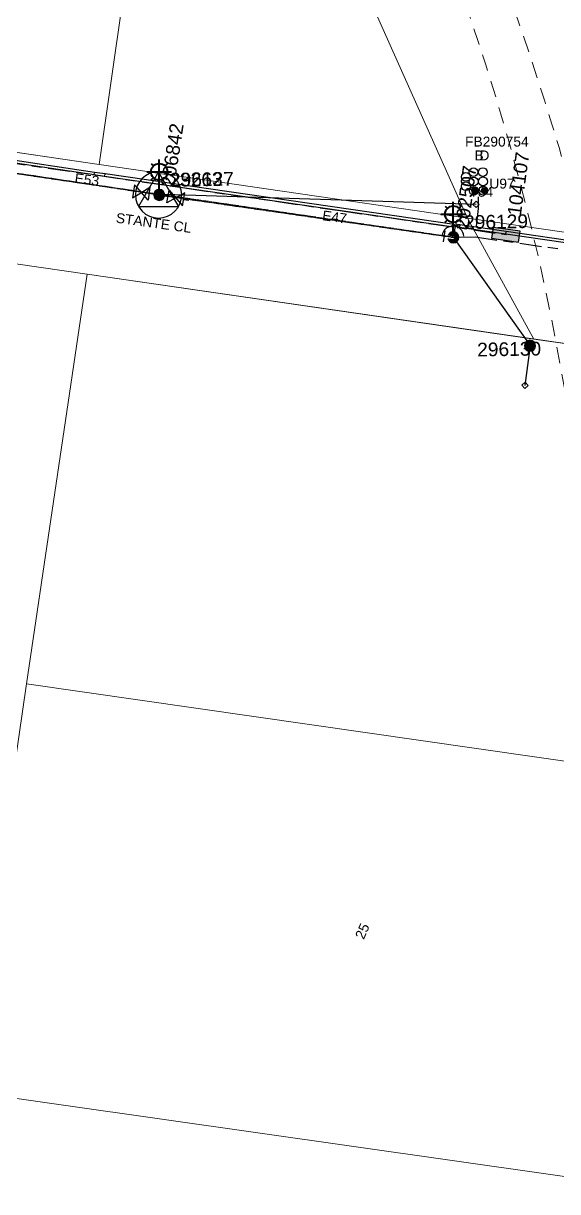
# Model space of a CAD drawing. Header units: metres. Extents: x 300929 to 302396, y 6244220 to 6246836.
# Drawn here: x 301292.7 to 301390.1, y 6244693.1 to 6244906.1 of the extents above; entities that cross this region are included whole.
import ezdxf
from ezdxf.enums import TextEntityAlignment as Align

# ---------------------------------------------------------------- set-up
doc = ezdxf.new("R2010")
doc.units = ezdxf.units.M
for name, pattern in [('Cable Exist OH', [1, 1, 0]), ('Cable Exist UG', [8.2, 4, -1.2, 1.8, -1.2]), ('Dash', [5, 3, -2])]:
    doc.linetypes.add(name, pattern=pattern)
doc.layers.get('0').update_dxf_attribs({"color": 6})
for name, color, linetype, lineweight in [('Cadastre Developer_SP_EXT', 7, 'Continuous', 5), ('Cadastre Land Parcels_SP_EXT', 7, 'Continuous', 5), ('Cadastre Roads_SP_EXT', 7, 'Continuous', 5)]:
    doc.layers.add(name, color=color, linetype=linetype, lineweight=lineweight)
for name, color, linetype in [('Duct_SP_EXT', 7, 'Continuous'), ('Equip_LV_EXT', 7, 'Continuous'), ('Equip_SP_SL_EXT', 7, 'Continuous'), ('Mains_HV_EXT', 7, 'Continuous'), ('Mains_HV_MOD', 3, 'Continuous'), ('Mains_LV_EXT', 7, 'Continuous'), ('Mains_SL_EXT', 7, 'Continuous'), ('Services_SP_EXT', 7, 'Continuous'), ('Sub_SP_TR_HV_LV_EXT', 7, 'Continuous'), ('SupportsOH_SP_TR_HV_LV_SL_EXT', 7, 'Continuous'), ('SupportsUG_SP_LV_EXT', 7, 'Continuous'), ('Trench_SP_EXT', 7, 'Continuous')]:
    doc.layers.add(name, color=color, linetype=linetype)
doc.styles.add('iecARIAL', font='arial.ttf', dxfattribs={"height": 2})
doc.styles.add('POLE_LABEL', font='arial.ttf')
doc.styles.get("Standard").update_dxf_attribs({"font": 'arial.ttf'})

# ---------------------------------------------------------------- blocks, each defined once
blk = doc.blocks.new('SUB_POLE_EXT')
blk.add_wipeout([(0, 4.22), (0.42, 4.2), (0.83, 4.14), (1.21, 4.05), (1.62, 3.9), (1.99, 3.72), (2.35, 3.51), (2.68, 3.26), (2.99, 2.99), (3.28, 2.66), (3.52, 2.34), (3.76, 1.92), (3.9, 1.62), (4.04, 1.23), (4.18, 0.63), (4.22, 0), (4.18, -0.61), (4.06, -1.15), (3.9, -1.62), (3.58, -2.24), (3.22, -2.73), (2.97, -3.01), (2.68, -3.26), (2.36, -3.5), (2, -3.72), (1.64, -3.89), (1.25, -4.03), (0.82, -4.14), (0.42, -4.2), (0, -4.22), (-0.41, -4.2), (-0.8, -4.15), (-1.21, -4.05), (-1.62, -3.9), (-1.99, -3.73), (-2.35, -3.51), (-2.68, -3.26), (-2.96, -3.02), (-3.23, -2.72), (-3.51, -2.35), (-3.71, -2.01), (-3.91, -1.6), (-4.05, -1.21), (-4.16, -0.76), (-4.22, -0.14), (-4.21, 0.39), (-4.14, 0.83), (-4.03, 1.27), (-3.9, 1.63), (-3.71, 2.02), (-3.5, 2.37), (-3.28, 2.67), (-2.99, 2.99), (-2.68, 3.27), (-2.33, 3.52), (-1.98, 3.73), (-1.63, 3.9), (-1.2, 4.05), (-0.78, 4.15), (-0.4, 4.21)])
blk.add_line((2.16, 0.48), (2.16, 0.48, 0))
blk.add_lwpolyline([(-4.22, 0, 1), (4.22, 0, 1)], format="xyb", close=True)
blk.add_lwpolyline([(2.14, 0.52), (0, 4.22), (-3.66, -2.11), (3.66, -2.11)], close=True)
for tag, height, flags, p in [('ASSET_NUM', 2.5, 8, (2, 2)), ('STREET_CODE', 0.2, 9, (1.5, 0)), ('CONSTRUCTED_VOLTAGE', 0.2, 9, (1.5, -0.2)), ('OPERATING_VOLTAGE', 0.2, 9, (1.5, -0.6)), ('OPERATED_BY', 0.2, 9, (1.5, -0.8)), ('ORIENTATION', 0.2, 9, (1.5, -1.2)), ('OWNED_BY', 0.2, 9, (1.5, -1.4)), ('SECONDARY_VOLTAGE', 0.2, 9, (1.5, -1.6)), ('STATE', 0.2, 9, (1.5, -1.8)), ('SUBSTATION_TYPE', 0.2, 9, (1.5, -2)), ('NO_PHASES', 0.2, 9, (1.5, -0.4)), ('MAINTAINED_BY', 0.2, 9, (1.5, -1)), ('USAGE', 0.2, 9, (1.5, -2.2)), ('STREETNAME', 0.2, 9, (1.5, -2.8)), ('SUBURB', 0.2, 9, (1.5, -3)), ('Z', 0.2, 1, (1.5, -3.4)), ('LEGEND', 0.2, 9, (1.5, -2.4)), ('LOCATION', 0.2, 9, (1.5, -2.6)), ('NOTES', 0.2, 9, (1.5, -3.2))]:
    blk.add_attdef(tag, text='', height=height, dxfattribs=dict(flags=flags)).set_placement(p, align=Align.MIDDLE_LEFT)
blk = doc.blocks.new('PILLAR_EXT')
blk.add_hatch(color=256).paths.add_polyline_path([(-2.475, 0.99), (-2.475, -0.99), (2.475, -0.99), (2.475, 0.99)])
blk.add_lwpolyline([(-2.475, -0.99), (2.475, -0.99), (2.475, 0.99), (-2.475, 0.99)], close=True)
at = {"style": 'iecARIAL', "flags": 8}
blk.add_attdef('ASSET_NUM', (1.5, 3.5), '', height=2.5, dxfattribs=at)
for tag, p, flags in [('OWNED_BY', (0, -0.2), 9), ('STATE', (0, -0.4), 9), ('SUPPORT_TYPE', (0, -0.6), 9), ('STREETNAME', (0, -1.8), 9), ('SUBURB', (0, -2), 1), ('USAGE', (0, -0.8), 9), ('LEGEND', (0, -1), 9), ('LOCATION', (0, -1.2), 9), ('NOTES', (0, -1.4), 9), ('PARENT', (0, -1.6), 9)]:
    blk.add_attdef(tag, p, '', height=0.2, dxfattribs=dict(flags=flags))
blk = doc.blocks.new('DUCT_EXT')
blk.add_circle((0, 0.8), 0.8)
at = {"flags": 1}
blk.add_attdef('Z', (0, 0), '', height=0.2, dxfattribs=at)
at = {"flags": 9}
for tag, p in [('DUCT_CODE', (0, 0)), ('XSECT_TYPE', (0, -0.2)), ('STATE', (0, -0.6)), ('FB_REFERENCE', (0, -0.4)), ('NOTES', (0, -0.8))]:
    blk.add_attdef(tag, text='', height=0.2, dxfattribs=at).set_placement(p, align=Align.MIDDLE_LEFT)
blk = doc.blocks.new('LV_OH_LINKS_DISTFUSE_EXT')
for p, q in [((0, 0), (0.96, 0)), ((3.84, 0), (4.8, 0))]:
    blk.add_line(p, q)
blk.add_lwpolyline([(3.84, -1.2), (3.84, 1.2), (0.96, -1.2), (0.96, 1.2)], close=True)
at = {"flags": 9}
for tag, p in [('ACTUAL_STATUS', (0, 0)), ('CONSTRUCTED_VOLTAGE', (0, -0.2)), ('OPERATING_VOLTAGE', (0, -0.6)), ('ORIENTATION', (0, -0.8)), ('OWNED_BY', (0, -1)), ('STATE', (0, -1.2)), ('SWITCH_TYPE', (0, -1.4)), ('NO_PHASES', (0, -0.4)), ('USAGE', (0, -1.6)), ('NOTES', (0, -1.8))]:
    blk.add_attdef(tag, text='', height=0.2, dxfattribs=at).set_placement(p, align=Align.MIDDLE_LEFT)
at = {"flags": 1}
blk.add_attdef('Z', (0, 0), '', height=0.2, dxfattribs=at)
blk = doc.blocks.new('*U53')
at = {"lineweight": 40}
for p, q in [((0, 1.97), (0, 6.47)), ((-1.46, 5.68), (-1.06, 5.28)), ((1.46, 5.68), (1.06, 5.28)), ((-2.25, 4.22), (2.25, 4.22)), ((-1.46, 2.76), (-1.06, 3.16)), ((0, 0), (0, 2.72)), ((1.46, 2.76), (1.06, 3.16))]:
    blk.add_line(p, q, dxfattribs=at)
blk.add_circle((0, 4.22), 1.5, dxfattribs=at)
at = {"style": 'iecARIAL', "flags": 8}
blk.add_attdef('ASSET_NUM', (1.5, 1.5), '', height=2.5, dxfattribs=at)
for tag, p, height, flags in [('OPERATING_VOLTAGE', (0.98, -1.65), 0.2, 9), ('ORIENTATION', (0.98, -1.85), 0.2, 9), ('OWNED_BY', (0.98, -2.05), 0.2, 9), ('STATE', (0.98, -2.25), 0.2, 9), ('CONSTRUCTED_VOLTAGE', (0.98, -0.65), 0.2, 9), ('CONTROL_TYPE', (0.98, -0.85), 0.2, 9), ('LANTERN_PURPOSE', (0.98, -1.05), 0.2, 9), ('LANTERN_TYPE', (0.98, -1.25), 0.2, 9), ('NO_PHASES', (0.98, -1.45), 0.2, 9), ('LNUMBER', (2.18, -3.25), 2.5, 8), ('USAGE', (0.98, -2.45), 0.2, 9), ('CEXIST', (0.98, -2.65), 0.2, 9), ('CNEW', (0.98, -2.85), 0.2, 9), ('CNUMBER', (0.98, -3.05), 0.2, 9), ('CREMOVE', (0.98, -3.25), 0.2, 9), ('CREPLACE', (0.98, -3.45), 0.2, 9), ('LKINGHEIGHT', (0.98, -3.65), 0.2, 9), ('LBRACKET', (0.98, -3.85), 0.2, 9), ('LBRACKETVOCAB', (0.98, -4.05), 0.2, 9), ('LCATEGORY', (0.98, -4.25), 0.2, 9), ('LCHARGE1', (0.98, -4.45), 0.2, 9), ('LCHARGE1PERCENT', (0.98, -4.65), 0.2, 9), ('LCHARGE2', (0.98, -4.85), 0.2, 9), ('LCHARGE2PERCENT', (0.98, -5.05), 0.2, 9), ('LCHARGE3', (0.98, -5.25), 0.2, 9), ('LCHARGE3PERCENT', (0.98, -5.45), 0.2, 9), ('LEXIST', (0.98, -5.65), 0.2, 9), ('LLAMP', (0.98, -5.85), 0.2, 9), ('LLAMPVOCAB', (0.98, -6.05), 0.2, 9), ('LMAST', (0.98, -6.25), 0.2, 9), ('LMASTVOCAB', (0.98, -6.45), 0.2, 9), ('LNEW', (0.98, -6.65), 0.2, 9), ('LANTNUMBER', (0.98, -6.85), 0.2, 9), ('LOUTREACH', (0.98, -7.25), 0.2, 9), ('LOUTREACHVOCAB', (0.98, -7.45), 0.2, 9), ('LRATECODE', (0.98, -7.65), 0.2, 9), ('LREMOVE', (0.98, -7.85), 0.2, 9), ('LREPLACE', (0.98, -8.05), 0.2, 9), ('LTYPE', (0.98, -8.25), 0.2, 9), ('LTYPEVOCAB', (0.98, -8.45), 0.2, 9), ('LEGEND', (0.98, -8.65), 0.2, 9), ('STREETNAME', (0.98, -9.25), 0.2, 9), ('SUBURB', (0.98, -9.45), 0.2, 1), ('LOCATION', (0.98, -8.85), 0.2, 9), ('NOTES', (0.98, -9.05), 0.2, 9)]:
    blk.add_attdef(tag, p, '', height=height, dxfattribs=dict(flags=flags))
blk = doc.blocks.new('CCP_EXT')
at = {"flags": 9}
for tag, p in [('STATE', (0, -1.8)), ('NOTES', (0, -2))]:
    blk.add_attdef(tag, text='', height=0.2, dxfattribs=at).set_placement(p, align=Align.MIDDLE_LEFT)
blk.add_wipeout([(0, 0.57), (0.57, 0), (0, -0.57), (-0.57, 0)])
blk.add_lwpolyline([(-0.57, 0), (0, 0.57), (0.57, 0), (0, -0.57), (-0.57, 0)])
at = {"flags": 1}
blk.add_attdef('Z', (0, 0), '', height=0.2, dxfattribs=at)
at = {"flags": 9}
for tag, p in [('CCP_TYPE', (0, 0)), ('CONSTRUCTED_VOLTAGE', (0, -0.2)), ('OPERATING_VOLTAGE', (0, -0.6)), ('ORIENTATION', (0, -0.8)), ('OWNED_BY', (0, -1)), ('NO_PHASES', (0, -0.4)), ('USAGE', (0, -1.2)), ('LEGEND', (0, -1.4)), ('LIFE_SUPPORT', (0, -1.6))]:
    blk.add_attdef(tag, text='', height=0.2, dxfattribs=at).set_placement(p, align=Align.MIDDLE_LEFT)
blk = doc.blocks.new('POLE_EXT')
blk.add_hatch(color=256).paths.add_polyline_path([(-1, 0, 1), (1, 0, 1)])
blk.add_lwpolyline([(-1, 0, 1), (1, 0, 1)], format="xyb", close=True)
for tag, height, flags, p in [('pNumber', 2.5, 8, (-17.84, 2.07)), ('OWNED_BY', 0.2, 9, (1.35, -0.4)), ('SPECIAL_USE', 0.2, 9, (1.35, -0.8)), ('STATE', 0.2, 9, (1.35, -1)), ('cLV', 0.2, 9, (1.35, -1.4)), ('hDepth', 0.2, 9, (1.35, -1.6)), ('hDia', 0.2, 9, (1.35, -1.8)), ('cHV', 0.2, 9, (1.35, -2)), ('PARENT', 0.2, 9, (1.35, -0.6)), ('USAGE', 0.2, 9, (1.35, -1.2)), ('LBRACKET', 0.2, 9, (1.35, -2.2)), ('cLinedev', 0.2, 9, (1.35, -3.4)), ('pExisting', 0.2, 9, (1.35, -3.8)), ('LExisting', 0.2, 9, (1.35, -2.4)), ('LANTNUMBER', 0.2, 9, (1.35, -2.6)), ('LOther', 0.2, 9, (1.35, -2.8)), ('LRemove', 0.2, 9, (1.35, -3)), ('LEGEND', 0.2, 9, (1.35, -3.2)), ('LOCATION', 0.2, 9, (1.35, -3.6)), ('PFNUMBER', 0.2, 9, (1.35, -4)), ('NEWPFNUMBER', 0.2, 9, (1.35, -4.2)), ('pFooting', 0.2, 9, (1.35, -4.4)), ('pNew', 0.2, 9, (1.35, -4.6)), ('pRelocate', 0.2, 9, (1.35, -5)), ('pRemove', 0.2, 9, (1.35, -5.2)), ('pReplace', 0.2, 9, (1.35, -5.4)), ('pStay', 0.2, 9, (1.35, -5.6)), ('pType', 0.2, 9, (1.35, -5.8)), ('cspan', 0.2, 9, (1.35, -6)), ('STREETNAME', 0.2, 9, (1.35, -6.2)), ('SUBURB', 0.2, 9, (1.35, -6.4)), ('OPERATED_BY', 0.2, 9, (1.36, -7.01)), ('NOTES', 0.2, 9, (1.35, -6.6)), ('MAINTAINED_BY', 0.2, 9, (1.36, -6.81))]:
    blk.add_attdef(tag, text='', height=height, dxfattribs=dict(flags=flags)).set_placement(p, align=Align.MIDDLE_LEFT)
at = {"style": 'POLE_LABEL'}
for tag, height, flags, p in [('ASSET_NUM', 2.5, 8, (2, 2)), ('STRUCTURE_PLANT_NUMBER', 0.2, 9, (1.35, 0.03)), ('STREET_CODE', 0.2, 9, (1.35, -0.2))]:
    blk.add_attdef(tag, text='', height=height, dxfattribs=dict(at, flags=flags)).set_placement(p, align=Align.MIDDLE_LEFT)
at = {"flags": 1}
blk.add_attdef('Z', (1.35, -7.33), '', height=0.2, dxfattribs=at)
blk = doc.blocks.new('End Shackle_EXT')
at = {"flags": 9}
blk.add_attdef('NOTES', text='', height=0.2, dxfattribs=at).set_placement((0, -1.6), align=Align.MIDDLE_LEFT)
blk.add_wipeout([(0, 0.25), (1.81, 0.25), (1.82, -0.25), (0, -0.25)])
blk.add_line((1.81, -1), (1.81, 1))
at = {"flags": 1}
blk.add_attdef('Z', (0, 0), '', height=0.2, dxfattribs=at)
at = {"flags": 9}
for tag, p in [('CONNECTOR_TYPE', (0, 0)), ('CONSTRUCTED_VOLTAGE', (0, -0.2)), ('OPERATING_VOLTAGE', (0, -0.6)), ('ORIENTATION', (0, -0.8)), ('OWNED_BY', (0, -1)), ('STATE', (0, -1.2)), ('NO_PHASES', (0, -0.4)), ('USAGE', (0, -1.4))]:
    blk.add_attdef(tag, text='', height=0.2, dxfattribs=at).set_placement(p, align=Align.MIDDLE_LEFT)
blk = doc.blocks.new('CABLE_LARGE_EXT')
h = blk.add_hatch(color=256)
edge = h.paths.add_edge_path()
edge.add_arc((0, 0.55), 0.55, 0, 360)
blk.add_circle((0, 0.55), 0.55)
at = {"flags": 1}
blk.add_attdef('Z', (0, 0), '', height=0.2, dxfattribs=at)
at = {"flags": 9}
for tag, p in [('COND_CODE', (0, 0)), ('STATE', (0, -0.4)), ('XSECT_SIZE', (0, -0.6)), ('FB_REFERENCE', (0, -0.2)), ('NOTES', (0, -0.8))]:
    blk.add_attdef(tag, text='', height=0.2, dxfattribs=at).set_placement(p, align=Align.MIDDLE_LEFT)

msp = doc.modelspace()

# ---------------------------------------------------------------- linework, layer by layer
at = {"layer": 'Cadastre Land Parcels_SP_EXT', "linetype": 'Continuous'}
for points in [[(301317.19, 6244954.99), (301322.34, 6244990.8), (301305.16, 6245032.93), (301248.31, 6245041.18), (301226.89, 6244892.05), (301306.45, 6244880.35), (301317.19, 6244954.99)], [(301453.39, 6244859.02), (301427.4, 6244938.99), (301337.25, 6244952.07), (301373.65, 6244870.6), (301453.39, 6244859.02)], [(301465.08, 6244857.33), (301453.39, 6244859.02), (301373.65, 6244870.6), (301385.73, 6244848.53), (301398.6, 6244846.66), (301460.33, 6244837.71), (301465.08, 6244857.33)], [(301220.57, 6244720.24), (301282.41, 6244711.31), (301293.21, 6244785.69), (301304.3, 6244860.35), (301242.1, 6244869.38), (301220.57, 6244720.24)], [(301398.6, 6244846.66), (301304.3, 6244860.35), (301293.21, 6244785.69), (301437.43, 6244764.96), (301416.15, 6244821.99), (301398.6, 6244846.66)], [(301405.81, 6244693.79), (301437.43, 6244764.96), (301293.21, 6244785.69), (301282.41, 6244711.31), (301405.81, 6244693.79)], [(301365.35, 6244623.15), (301393.24, 6244665.07), (301405.81, 6244693.79), (301282.41, 6244711.31), (301260.85, 6244562.09), (301311.59, 6244554.74), (301323.37, 6244560.02), (301365.35, 6244623.15)]]:
    msp.add_lwpolyline(points, close=True, dxfattribs=at)
at = {"layer": 'Duct_SP_EXT'}
for p, q in [((301248.45, 6244886.96), (301305.57, 6244878.52)), ((301248.52, 6244887.44), (301305.64, 6244878.99)), ((301305.64, 6244878.99), (301305.61, 6244878.76)), ((301305.64, 6244878.99), (301307.54, 6244878.71)), ((301305.57, 6244878.52), (301305.61, 6244878.76)), ((301305.57, 6244878.52), (301307.47, 6244878.24)), ((301307.47, 6244878.24), (301307.5, 6244878.48)), ((301307.47, 6244878.24), (301307.5, 6244878.48)), ((301307.47, 6244878.24), (301307.47, 6244878.24)), ((301307.54, 6244878.71), (301307.5, 6244878.48)), ((301307.54, 6244878.71), (301307.5, 6244878.48)), ((301307.54, 6244878.71), (301307.54, 6244878.71)), ((301372.25, 6244869.34), (301371.83, 6244869.4)), ((301380.61, 6244867.66), (301380.64, 6244867.9)), ((301380.61, 6244867.66), (301380.64, 6244867.9)), ((301453.14, 6244857.1), (301380.61, 6244867.66)), ((301380.68, 6244868.14), (301380.64, 6244867.9)), ((301380.67, 6244868.14), (301380.64, 6244867.9)), ((301453.18, 6244857.58), (301380.68, 6244868.14))]:
    msp.add_line(p, q, dxfattribs=at)
at = {"layer": 'Mains_HV_EXT', "linetype": 'Continuous'}
msp.add_lwpolyline([(301372.97, 6244867.28, 0.888208), (301368.99, 6244867.44)], format="xyb", dxfattribs=at)
at = {"layer": 'Trench_SP_EXT', "linetype": 'Cable Exist UG'}
msp.add_lwpolyline([(301372.22, 6244869.1), (301371.83, 6244869.15), (301371.83, 6244869.15, 0.470215), (301371.31, 6244868.78), (301371.31, 6244868.78), (301371.04, 6244867.08)], format="xyb", dxfattribs=at)
msp.add_lwpolyline([(301371.83, 6244869.15), (301371.16, 6244869.23)], dxfattribs=at)

# ---------------------------------------------------------------- block references
at = {"layer": 'Duct_SP_EXT', "rotation": 90.65106037416582}
for name, p in [('DUCT_EXT', (301375.53, 6244878.97)), ('DUCT_EXT', (301377.23, 6244878.99)), ('DUCT_EXT', (301374.14, 6244878.1)), ('DUCT_EXT', (301374.16, 6244876.4)), ('DUCT_EXT', (301375.55, 6244877.27)), ('DUCT_EXT', (301377.25, 6244877.29)), ('DUCT_EXT', (301375.57, 6244875.57)), ('CABLE_LARGE_EXT', (301375.53, 6244875.57)), ('DUCT_EXT', (301377.27, 6244875.59)), ('CABLE_LARGE_EXT', (301377.27, 6244875.59))]:
    msp.add_blockref(name, p, dxfattribs=at)
at = {"layer": 'Equip_SP_SL_EXT'}
ref = msp.add_blockref('*U53', (301371.04, 6244867.08), dxfattribs=at)
ref.add_attrib('ASSET_NUM', '202507', dxfattribs={"layer": '0', "height": 2.5, "rotation": 82.5619, "style": 'iecARIAL'}).set_placement((301372.54, 6244868.58), align=Align.MIDDLE_LEFT)
at = {"layer": 'Sub_SP_TR_HV_LV_EXT'}
ref = msp.add_blockref('SUB_POLE_EXT', (301317.31, 6244874.81), dxfattribs=at)
ref.add_attrib('ASSET_NUM', '23263', dxfattribs={"layer": '0', "height": 2.5, "rotation": 1}).set_placement((301319.31, 6244875.56), align=Align.BOTTOM_LEFT)
at = {"layer": 'SupportsOH_SP_TR_HV_LV_SL_EXT'}
ref = msp.add_blockref('POLE_EXT', (301371.04, 6244867.08), dxfattribs=at)
ref.add_attrib('ASSET_NUM', '296129', dxfattribs={"layer": '0', "height": 2.5, "rotation": 1, "style": 'POLE_LABEL'}).set_placement((301373.04, 6244867.83), align=Align.BOTTOM_LEFT)
ref = msp.add_blockref('POLE_EXT', (301385.02, 6244847.3), dxfattribs=at)
ref.add_attrib('ASSET_NUM', '296130', dxfattribs={"layer": '0', "height": 2.5, "rotation": 1, "style": 'POLE_LABEL'}).set_placement((301387.02, 6244848.05), align=Align.TOP_RIGHT)
at = {"layer": 'SupportsUG_SP_LV_EXT'}
ref = msp.add_blockref('PILLAR_EXT', (301380.61, 6244867.55), dxfattribs=dict(at, rotation=351.8785890764989))
ref.add_attrib('ASSET_NUM', '104107', dxfattribs={"layer": '0', "height": 2.5, "rotation": 82.2553, "style": 'iecARIAL'}).set_placement((301382.11, 6244871.05), align=Align.MIDDLE_LEFT)

# ---------------------------------------------------------------- texts
at = {"layer": 'Cadastre Land Parcels_SP_EXT'}
msp.add_text('25', height=1.8, rotation=66.4304, dxfattribs=at).set_placement((301354.71, 6244738.93))
at = {"layer": 'Duct_SP_EXT'}
for s, p in [('FB290754', (301373.18, 6244883.63)), ('B', (301374.9, 6244881.12)), ('D', (301375.8, 6244881.12)), ('U97', (301377.61, 6244875.98))]:
    msp.add_text(s, height=1.8, dxfattribs=at).set_placement(p)
at = {"layer": 'Mains_LV_EXT'}
for s, rotation, p in [('E53', 352.3596, (301301.92, 6244877.02)), ('E47', 351.8967, (301347.06, 6244870.22))]:
    msp.add_text(s, height=1.8, rotation=rotation, dxfattribs=at).set_placement(p)

# ---------------------------------------------------------------- next in the draw order: linework, layer by layer
at = {"layer": 'Cadastre Land Parcels_SP_EXT', "linetype": 'Continuous'}
msp.add_lwpolyline([(301337.25, 6244952.07), (301317.19, 6244954.99), (301306.45, 6244880.35), (301373.65, 6244870.6), (301337.25, 6244952.07)], close=True, dxfattribs=at)
at = {"layer": 'Duct_SP_EXT'}
msp.add_line((301307.54, 6244878.71), (301371.19, 6244869.47), dxfattribs=at)
at = {"layer": 'Mains_HV_EXT', "linetype": 'Cable Exist OH'}
msp.add_lwpolyline([(301317.34, 6244874.88), (301279.6, 6244880.49)], dxfattribs=at)
at = {"layer": 'Mains_LV_EXT', "linetype": 'Cable Exist OH'}
msp.add_lwpolyline([(301317.31, 6244874.81), (301279.6, 6244880.49)], dxfattribs=at)
at = {"layer": 'Mains_SL_EXT', "linetype": 'Cable Exist OH'}
msp.add_lwpolyline([(301317.36, 6244874.85), (301248.56, 6244884.95)], dxfattribs=at)

# ---------------------------------------------------------------- next in the draw order: block references
at = {"layer": 'Equip_LV_EXT'}
for p, rotation in [((301316.52, 6244874.92), 171.8092135374637), ((301318.09, 6244874.7), 349.6007940487685)]:
    msp.add_blockref('LV_OH_LINKS_DISTFUSE_EXT', p, dxfattribs=dict(at, rotation=rotation))
at = {"layer": 'Equip_SP_SL_EXT'}
ref = msp.add_blockref('*U53', (301317.42, 6244874.81), dxfattribs=at)
ref.add_attrib('ASSET_NUM', '206842', dxfattribs={"layer": '0', "height": 2.5, "rotation": 81.4088, "style": 'iecARIAL'}).set_placement((301318.92, 6244876.31), align=Align.MIDDLE_LEFT)
at = {"layer": 'Services_SP_EXT', "rotation": 85.66235011616922}
msp.add_blockref('CCP_EXT', (301384.11, 6244840.09), dxfattribs=at)
at = {"layer": 'SupportsOH_SP_TR_HV_LV_SL_EXT'}
ref = msp.add_blockref('POLE_EXT', (301317.42, 6244874.81), dxfattribs=at)
ref.add_attrib('ASSET_NUM', '296127', dxfattribs={"layer": '0', "height": 2.5, "rotation": 1, "style": 'POLE_LABEL'}).set_placement((301319.42, 6244875.56), align=Align.BOTTOM_LEFT)

# ---------------------------------------------------------------- next in the draw order: texts
at = {"layer": 'Cadastre Roads_SP_EXT'}
msp.add_text('STANTE CL', height=1.8, rotation=352.0965, dxfattribs=at).set_placement((301309.44, 6244869.78))

# ---------------------------------------------------------------- next in the draw order: linework, layer by layer
at = {"layer": 'Services_SP_EXT'}
msp.add_lwpolyline([(301371.04, 6244867.08), (301385.03, 6244847.37), (301384.11, 6244840.09)], dxfattribs=at)

# ---------------------------------------------------------------- next in the draw order: block references
at = {"layer": 'Services_SP_EXT', "rotation": 90.0000000000002}
msp.add_blockref('CCP_EXT', (301375.19, 6244873.08), dxfattribs=at)

# ---------------------------------------------------------------- next in the draw order: linework, layer by layer
at = {"layer": 'Cadastre Developer_SP_EXT', "linetype": 'Dash'}
for points in [[(301397.35, 6244857.71, 0.030662), (301375.98, 6244925.5)], [(301372.44, 6244911.89, -0.043984), (301391.35, 6244839.19)]]:
    msp.add_lwpolyline(points, format="xyb", dxfattribs=at)
at = {"layer": 'Cadastre Roads_SP_EXT', "linetype": 'Continuous'}
msp.add_lwpolyline([(301373.65, 6244870.6), (301306.45, 6244880.34), (301244.41, 6244889.47), (301242.1, 6244869.38), (301304.29, 6244860.35), (301385.73, 6244848.53), (301373.65, 6244870.6)], close=True, dxfattribs=at)
at = {"layer": 'Duct_SP_EXT'}
msp.add_lwpolyline([(301375.59, 6244874.49), (301375.59, 6244872.31), (301375.2, 6244869.11)], dxfattribs=at)
at = {"layer": 'Services_SP_EXT'}
msp.add_lwpolyline([(301375.19, 6244873.08), (301316.52, 6244874.92)], dxfattribs=at)

# ---------------------------------------------------------------- next in the draw order: texts
at = {"layer": 'Duct_SP_EXT'}
msp.add_text('T84', height=1.8, dxfattribs=at).set_placement((301373.98, 6244874.48))

# ---------------------------------------------------------------- next in the draw order: block references
at = {"layer": 'Mains_LV_EXT', "rotation": 171.8794466500492}
msp.add_blockref('End Shackle_EXT', (301371.13, 6244866.99), dxfattribs=at)

# ---------------------------------------------------------------- next in the draw order: linework, layer by layer
at = {"layer": 'Duct_SP_EXT'}
for p, q in [((301307.47, 6244878.24), (301371.13, 6244869)), ((301371.13, 6244869), (301371.16, 6244869.23)), ((301371.19, 6244869.47), (301371.16, 6244869.23)), ((301371.76, 6244868.92), (301371.8, 6244869.16)), ((301372.18, 6244868.86), (301371.76, 6244868.92)), ((301371.83, 6244869.4), (301371.8, 6244869.16)), ((301372.18, 6244868.86), (301372.22, 6244869.1)), ((301380.61, 6244867.66), (301372.18, 6244868.86)), ((301372.25, 6244869.34), (301372.22, 6244869.1)), ((301380.67, 6244868.14), (301372.25, 6244869.34))]:
    msp.add_line(p, q, dxfattribs=at)
at = {"layer": 'Mains_HV_EXT', "linetype": 'Cable Exist OH'}
msp.add_lwpolyline([(301371.04, 6244867.08), (301317.52, 6244874.89)], dxfattribs=at)
at = {"layer": 'Mains_HV_MOD', "linetype": 'Cable Exist UG'}
msp.add_lwpolyline([(301371.04, 6244867.08), (301375.02, 6244867.15), (301452.96, 6244856.1), (301486.93, 6244856.4), (301493.78, 6244856.31)], dxfattribs=at)
at = {"layer": 'Mains_LV_EXT', "linetype": 'Cable Exist UG'}
msp.add_lwpolyline([(301248.48, 6244886.84), (301306.17, 6244878.39), (301350.36, 6244871.96), (301380.72, 6244867.57)], dxfattribs=at)
at = {"layer": 'Mains_LV_EXT', "linetype": 'Cable Exist OH'}
msp.add_lwpolyline([(301317.31, 6244874.81), (301371.04, 6244867.08)], dxfattribs=at)
at = {"layer": 'Mains_SL_EXT', "linetype": 'Cable Exist OH'}
msp.add_lwpolyline([(301371.04, 6244867.08), (301317.36, 6244874.85)], dxfattribs=at)

doc.saveas('drawing.dxf')
